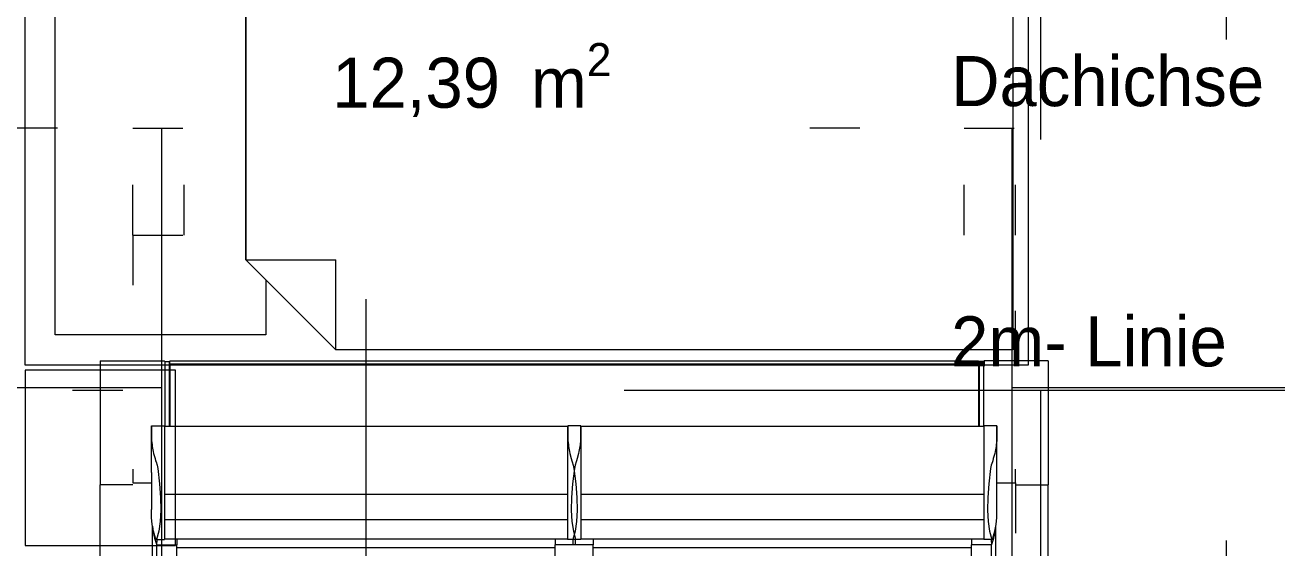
# Model space of a CAD drawing. Header units: metres. Extents: x -4 to 206, y -18 to 45.
# Drawn here: x 42.905 to 45.401, y -10.319 to -9.275 of the extents above; entities that cross this region are included whole.
import ezdxf

# ---------------------------------------------------------------- set-up
doc = ezdxf.new("R2010")
doc.units = ezdxf.units.M
doc.header["$MEASUREMENT"] = 0
for name, pattern in [('Achse', [0.004, 0.002, -0.001, 0, -0.001]), ('Schnittlinie', [0.006, 0.003, -0.0015, 0, -0.0015]), ('UNSICHTBAR', [0.4, 0, -0.4]), ('Untersicht', [0.001, 0.0005, -0.0005])]:
    doc.linetypes.add(name, pattern=pattern)
for name, color, linetype in [('2._1.DG PP STG2_5_000 Achsraster', 7, 'Continuous'), ('2._1.DG PP STG2_5_310 Dachkonstruktion massiv', 7, 'Continuous'), ('2._1.DG PP STG2_5_325 Dachfenster', 7, 'Continuous'), ('2._1.DG PP STG2_5_510 Möblierung', 7, 'Continuous'), ('2._1.DG PP STG2_5_810 Raum', 7, 'Continuous'), ('2._1.DG PP STG2_5_851 Marker Schnitt', 7, 'Continuous'), ('2._1.DG PP STG2_5_870 Dokumentation allgemein', 7, 'Continuous')]:
    doc.layers.add(name, color=color, linetype=linetype)
doc.styles.add('ERSTELLTER_STIL_2', font='')
doc.styles.get('ERSTELLTER_STIL_2').set_extended_font_data('Eurostile')

msp = doc.modelspace()

# ---------------------------------------------------------------- linework, layer by layer
at = {"layer": '2._1.DG PP STG2_5_000 Achsraster', "color": 5, "linetype": 'Achse', "lineweight": 0, "ltscale": 1000}
for p, q in [((45.3, 1.9963), (45.3, -16.0037)), ((31.8, -10.0037), (54.3, -10.0037))]:
    msp.add_line(p, q, dxfattribs=at)
at = {"layer": '2._1.DG PP STG2_5_310 Dachkonstruktion massiv', "color": 8, "linetype": 'Schnittlinie', "lineweight": 13, "ltscale": 1000, "flags": 128}
for points in [[(48.365, -8.776), (45.505, -8.776), (45.505, -9.4809), (42.655, -9.4809), (42.655, -9.3287)], [(46.1759, -9.2991), (45.542, -9.2991), (45.542, -9.9991), (44.8731, -9.9991)], [(43.1769, -9.4809), (43.1769, -10.7037)], [(44.8731, -10.7037), (44.8731, -9.4809)], [(43.1769, -9.9991), (42.692, -9.9991), (42.692, -9.8469)]]:
    msp.add_lwpolyline(points, dxfattribs=at)
at = {"layer": '2._1.DG PP STG2_5_325 Dachfenster', "color": 7, "linetype": 'Continuous', "lineweight": 13, "ltscale": 1000}
msp.add_line((43.585, -11.894), (43.585, -9.822), dxfattribs=at)
at = {"layer": '2._1.DG PP STG2_5_325 Dachfenster', "color": 255, "linetype": 'UNSICHTBAR', "lineweight": 13, "ltscale": 1000, "flags": 128}
for points in [[(43.12, -9.4809), (43.2223, -9.4809)], [(43.12, -9.6942), (43.12, -9.4809)], [(43.2223, -9.6942), (43.2223, -9.4809)], [(44.7777, -9.4809), (44.88, -9.4809)], [(44.7777, -9.6942), (44.7777, -9.4809)], [(44.88, -9.6942), (44.88, -9.4809)], [(43.12, -9.6942), (44.88, -9.6942)], [(43.12, -9.6942), (43.12, -9.9457)], [(44.88, -9.9457), (44.88, -9.6942)], [(43.12, -10.1619), (43.12, -10.1892)], [(44.88, -10.1892), (44.88, -10.1619)], [(43.12, -10.1892), (43.1574, -10.1892)], [(43.12, -10.8837), (43.12, -10.1892)], [(44.8427, -10.1892), (44.88, -10.1892)], [(44.88, -10.1892), (44.88, -10.8837)]]:
    msp.add_lwpolyline(points, dxfattribs=at)
at = {"layer": '2._1.DG PP STG2_5_325 Dachfenster', "color": 253, "linetype": 'Schnittlinie', "lineweight": 13, "ltscale": 1000, "true_color": 0x9f9f9f, "flags": 128}
for points in [[(43.055, -9.9457), (43.055, -10.1932)], [(43.055, -9.9457), (43.1825, -9.9457)], [(43.1825, -9.9457), (43.1835, -9.9464)], [(43.1835, -9.9464), (43.1835, -10.0761)], [(43.1835, -9.9464), (43.1925, -9.9464)], [(43.1925, -9.9464), (43.1935, -9.9459)], [(43.1925, -9.9464), (43.1925, -10.0761)], [(44.8065, -9.9458), (44, -9.9458), (43.1935, -9.9458)], [(43.1935, -9.9519), (43.1935, -9.9462)], [(44.8065, -9.9519), (44, -9.9519), (43.1935, -9.9519)], [(43.1935, -9.9519), (43.1935, -10.0761)], [(44.8075, -9.9464), (44.8065, -9.9459)], [(44.8065, -9.9519), (44.8065, -9.9462)], [(44.8065, -9.9519), (44.8065, -10.0761)], [(44.8075, -9.9464), (44.8075, -10.0761)], [(44.8165, -9.9464), (44.8075, -9.9464)], [(44.8175, -9.9457), (44.8165, -9.9464)], [(44.8165, -9.9464), (44.8165, -10.0761)], [(44.945, -9.9457), (44.8175, -9.9457)], [(44.945, -9.9457), (44.945, -10.1932)], [(43.1574, -10.0749), (43.1574, -10.0823), (43.1574, -10.091), (43.1574, -10.1013), (43.1574, -10.1045), (43.1584, -10.1132), (43.1587, -10.1167), (43.1606, -10.1263), (43.1613, -10.1301), (43.1643, -10.1404), (43.1654, -10.1451), (43.1662, -10.147), (43.1683, -10.1539), (43.1696, -10.1605), (43.1733, -10.1906), (43.1754, -10.2184), (43.1758, -10.2438), (43.1746, -10.2663), (43.1717, -10.2857), (43.1672, -10.3017)], [(43.1574, -10.077), (43.1574, -10.0749)], [(43.1574, -10.0749), (43.183, -10.0749)], [(43.1574, -10.1685), (43.1574, -10.077)], [(43.183, -10.0749), (43.183, -10.0823), (43.183, -10.091), (43.183, -10.1013), (43.183, -10.1132), (43.183, -10.1263), (43.183, -10.1404), (43.183, -10.147), (43.183, -10.1539), (43.183, -10.1605), (43.183, -10.1906), (43.183, -10.2184), (43.183, -10.2438), (43.183, -10.2663), (43.183, -10.2857), (43.183, -10.3017)], [(43.183, -10.0761), (43.987, -10.0761)], [(43.987, -10.0749), (43.987, -10.0823), (43.987, -10.091), (43.987, -10.1013), (43.987, -10.1132), (43.987, -10.1263), (43.987, -10.1404), (43.987, -10.147), (43.987, -10.1539), (43.987, -10.1605), (43.987, -10.1906), (43.987, -10.2184), (43.987, -10.2438), (43.987, -10.2663), (43.987, -10.2857), (43.987, -10.3017)], [(44.013, -10.0749), (43.9874, -10.0749)], [(43.9874, -10.0749), (43.9874, -10.0823), (43.9874, -10.091), (43.9874, -10.1013), (43.9874, -10.1045), (43.9884, -10.1132), (43.9887, -10.1167), (43.9906, -10.1263), (43.9913, -10.1301), (43.9943, -10.1404), (43.9954, -10.1451), (43.9962, -10.147), (43.9983, -10.1539), (43.9996, -10.1605), (44.0033, -10.1906), (44.0054, -10.2184), (44.0058, -10.2438), (44.0046, -10.2663), (44.0017, -10.2857), (43.9972, -10.3017)], [(44.0127, -10.0749), (44.0127, -10.0823), (44.0126, -10.091), (44.0126, -10.1013), (44.0126, -10.1045), (44.0117, -10.1132), (44.0113, -10.1167), (44.0094, -10.1263), (44.0087, -10.1301), (44.0057, -10.1404), (44.0046, -10.1451), (44.0039, -10.147), (44.0018, -10.1539), (44.0005, -10.1605), (43.9967, -10.1906), (43.9946, -10.2184), (43.9942, -10.2438), (43.9955, -10.2663), (43.9984, -10.2857), (44.0029, -10.3017)], [(44.013, -10.0749), (44.013, -10.0823), (44.013, -10.091), (44.013, -10.1013), (44.013, -10.1132), (44.013, -10.1263), (44.013, -10.1404), (44.013, -10.147), (44.013, -10.1539), (44.013, -10.1605), (44.013, -10.1906), (44.013, -10.2184), (44.013, -10.2438), (44.013, -10.2663), (44.013, -10.2857), (44.013, -10.3017)], [(44.013, -10.0761), (44.817, -10.0761)], [(44.817, -10.0749), (44.817, -10.0823), (44.817, -10.091), (44.817, -10.1013), (44.817, -10.1132), (44.817, -10.1263), (44.817, -10.1404), (44.817, -10.147), (44.817, -10.1539), (44.817, -10.1605), (44.817, -10.1906), (44.817, -10.2184), (44.817, -10.2438), (44.817, -10.2663), (44.817, -10.2857), (44.817, -10.3017)], [(44.8427, -10.0749), (44.817, -10.0749)], [(44.8427, -10.0749), (44.8427, -10.0823), (44.8426, -10.091), (44.8426, -10.1013), (44.8426, -10.1045), (44.8417, -10.1132), (44.8413, -10.1167), (44.8394, -10.1263), (44.8387, -10.1301), (44.8357, -10.1404), (44.8346, -10.1451), (44.8339, -10.147), (44.8318, -10.1539), (44.8305, -10.1605), (44.8267, -10.1906), (44.8246, -10.2184), (44.8242, -10.2438), (44.8255, -10.2663), (44.8284, -10.2857), (44.8329, -10.3017)], [(44.8427, -10.077), (44.8427, -10.0749)], [(44.8427, -10.1685), (44.8427, -10.077)], [(43.1574, -10.1685), (43.1574, -10.2422)], [(44.8426, -10.2422), (44.8427, -10.1685)], [(43.055, -10.8558), (43.055, -10.1932)], [(43.12, -10.1932), (43.055, -10.1932)], [(44.88, -10.1932), (44.945, -10.1932)], [(44.945, -10.8558), (44.945, -10.1932)], [(43.183, -10.2114), (43.987, -10.2114)], [(44.013, -10.2114), (44.817, -10.2114)], [(43.1574, -10.2568), (43.1574, -10.2422)], [(43.1665, -10.3014), (43.1654, -10.2992), (43.1613, -10.2857), (43.1587, -10.2721), (43.1574, -10.2582), (43.1574, -10.2568)], [(44.8335, -10.3014), (44.8346, -10.2992), (44.8387, -10.2857), (44.8413, -10.2721), (44.8426, -10.2582), (44.8426, -10.2568)], [(44.8426, -10.2568), (44.8426, -10.2422)], [(43.1593, -10.2754), (43.1606, -10.2876), (43.1633, -10.2996), (43.1673, -10.3115), (43.1678, -10.3127)], [(43.1595, -10.989), (43.1595, -10.2773)], [(43.183, -10.2623), (43.987, -10.2623)], [(44.013, -10.2623), (44.817, -10.2623)], [(44.8323, -10.3127), (44.8327, -10.3115), (44.8367, -10.2996), (44.8394, -10.2876), (44.8407, -10.2754)], [(44.8405, -10.989), (44.8405, -10.2773)], [(43.1665, -10.3014), (43.1672, -10.3017)], [(43.1672, -10.3017), (43.183, -10.3017)], [(43.1679, -10.3127), (43.1682, -10.3035), (43.1682, -10.3017)], [(43.183, -10.3005), (43.987, -10.3005)], [(43.183, -10.3008), (43.2078, -10.3008)], [(43.2078, -10.3008), (43.2078, -10.3035), (43.2078, -10.3127)], [(43.9622, -10.3008), (43.9622, -10.3035), (43.9622, -10.3127)], [(43.9622, -10.3008), (43.987, -10.3008)], [(44.013, -10.3017), (43.9972, -10.3017), (43.987, -10.3017)], [(43.9979, -10.3127), (43.9982, -10.3035), (43.9982, -10.3017)], [(44.0018, -10.3017), (44.0018, -10.3035), (44.0022, -10.3127)], [(44.013, -10.3005), (44.817, -10.3005)], [(44.013, -10.3008), (44.0378, -10.3008)], [(44.0378, -10.3008), (44.0378, -10.3035), (44.0378, -10.3127)], [(44.7922, -10.3008), (44.7922, -10.3035), (44.7922, -10.3127)], [(44.7922, -10.3008), (44.817, -10.3008)], [(44.8329, -10.3017), (44.817, -10.3017)], [(44.8318, -10.3017), (44.8318, -10.3035), (44.8322, -10.3127)], [(44.8329, -10.3017), (44.8335, -10.3014)], [(43.1675, -11.0251), (43.1675, -10.312)], [(43.1679, -10.3127), (43.2078, -10.3127)], [(43.2078, -11.0248), (43.2078, -10.3127)], [(43.9622, -10.3185), (43.2078, -10.3185)], [(43.9622, -11.0248), (43.9622, -10.3127)], [(44.0378, -10.3127), (43.9979, -10.3127), (43.9622, -10.3127)], [(44.0378, -11.0248), (44.0378, -10.3127)], [(44.7922, -10.3185), (44.0378, -10.3185)], [(44.7922, -11.0248), (44.7922, -10.3127)], [(44.8322, -10.3127), (44.7922, -10.3127)], [(44.8325, -11.0251), (44.8325, -10.312)]]:
    msp.add_lwpolyline(points, dxfattribs=at)
at = {"layer": '2._1.DG PP STG2_5_510 Möblierung', "color": 8, "linetype": 'Continuous', "lineweight": 13, "ltscale": 1000, "true_color": 0x7e7f7f}
for p, q in [((42.905, -9.9537), (42.905, -8.1537)), ((44.905, -8.1537), (44.905, -9.9537)), ((43.345, -9.7437), (43.345, -9.0537)), ((44.875, -9.0537), (44.875, -9.9237)), ((43.525, -9.9237), (43.345, -9.7437)), ((43.345, -9.7437), (43.525, -9.7437)), ((43.525, -9.9237), (43.525, -9.7437)), ((44.875, -9.9237), (43.525, -9.9237)), ((44.905, -9.9537), (42.905, -9.9537)), ((43.205, -9.9637), (42.905, -9.9637)), ((42.905, -9.9637), (42.905, -10.3137)), ((43.205, -10.3137), (43.205, -9.9637)), ((42.905, -10.3137), (43.205, -10.3137))]:
    msp.add_line(p, q, dxfattribs=at)
at = {"layer": '2._1.DG PP STG2_5_510 Möblierung', "color": 8, "linetype": 'Continuous', "lineweight": 13, "ltscale": 1000, "true_color": 0x7e7f7f, "flags": 128}
msp.add_lwpolyline([(43.345, -9.7437), (43.385, -9.7837), (43.385, -9.8937), (42.965, -9.8937), (42.965, -9.1137), (43.345, -9.1137)], close=True, dxfattribs=at)
at = {"layer": '2._1.DG PP STG2_5_851 Marker Schnitt', "color": 7, "linetype": 'Untersicht', "lineweight": 13, "ltscale": 1000}
msp.add_line((44.93, 1.9963), (44.93, -15.6487), dxfattribs=at)

# ---------------------------------------------------------------- texts
at = {"layer": '2._1.DG PP STG2_5_810 Raum', "color": 7, "linetype": 'Continuous', "lineweight": 13, "insert": (43.5175, -9.311), "char_height": 0.1, "attachment_point": 1, "style": 'ERSTELLTER_STIL_2'}
msp.add_mtext('\\A1;{\\pql;\\pt0,0.05;\\fEurostile|b0|i0|c0|p0;\\W1.000000;12,39\\fEurostile|b0|i0|c0|p0;\\W1.000000;\\A1{\\H.66x;\\S^  ;}\\fEurostile|b0|i0|c0|p0;\\W1.000000; m\\fEurostile|b0|i0|c0|p0;\\W1.000000;\\A1{\\H.66x;\\S2^  ;}}', dxfattribs=at)
at = {"layer": '2._1.DG PP STG2_5_870 Dokumentation allgemein', "color": 7, "linetype": 'Continuous', "lineweight": 13, "char_height": 0.1, "attachment_point": 4, "style": 'ERSTELLTER_STIL_2'}
for s, insert in [('\\A1;{\\pql;\\fEurostile|b0|i0|c0|p0;\\W1.000000;Dachichse}', (44.7516, -9.3877)), ('\\A1;{\\pql;\\fEurostile|b0|i0|c0|p0;\\W1.000000;2m- Linie}', (44.7516, -9.9072))]:
    msp.add_mtext(s, dxfattribs=dict(at, insert=insert))

doc.saveas('drawing.dxf')
